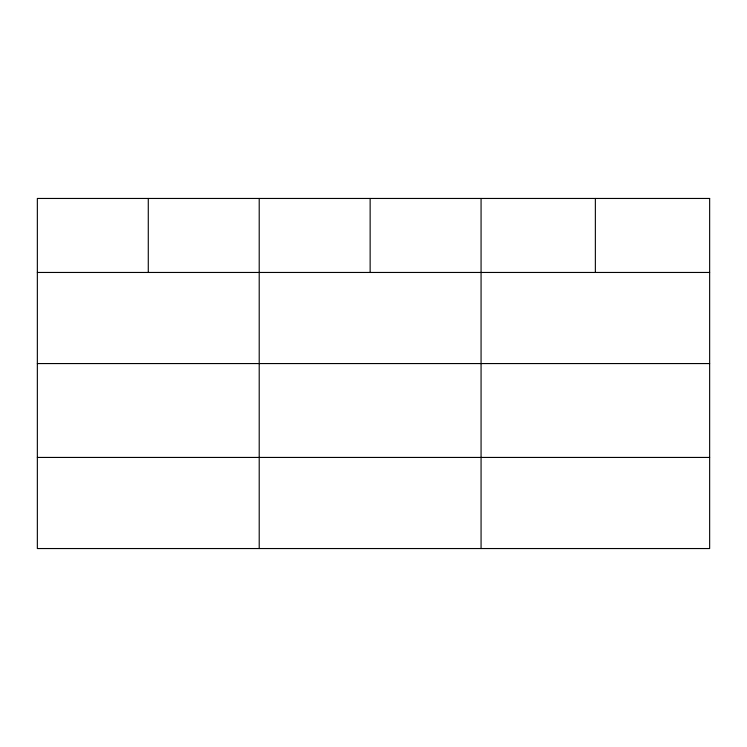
<?xml version="1.0" encoding="UTF-8"?>
<svg xmlns="http://www.w3.org/2000/svg" width="747" height="747" viewBox="0 0 747 747"><rect width="100%" height="100%" fill="white"/><g stroke="black" fill="none" stroke-linecap="round" stroke-linejoin="round"><path stroke-width="1.12" d="M37.35 272.459L709.65 272.459M37.35 363.565L709.65 363.565M37.35 457.435L709.65 457.435M595.359 198.459L595.359 272.459M481.068 198.459L481.068 548.541M370.138 198.459L370.138 272.459M259.209 198.459L259.209 548.541M148.28 198.459L148.28 272.459M709.65 198.459L37.35 198.459L37.35 548.541L709.65 548.541L709.65 198.459"/></g></svg>
